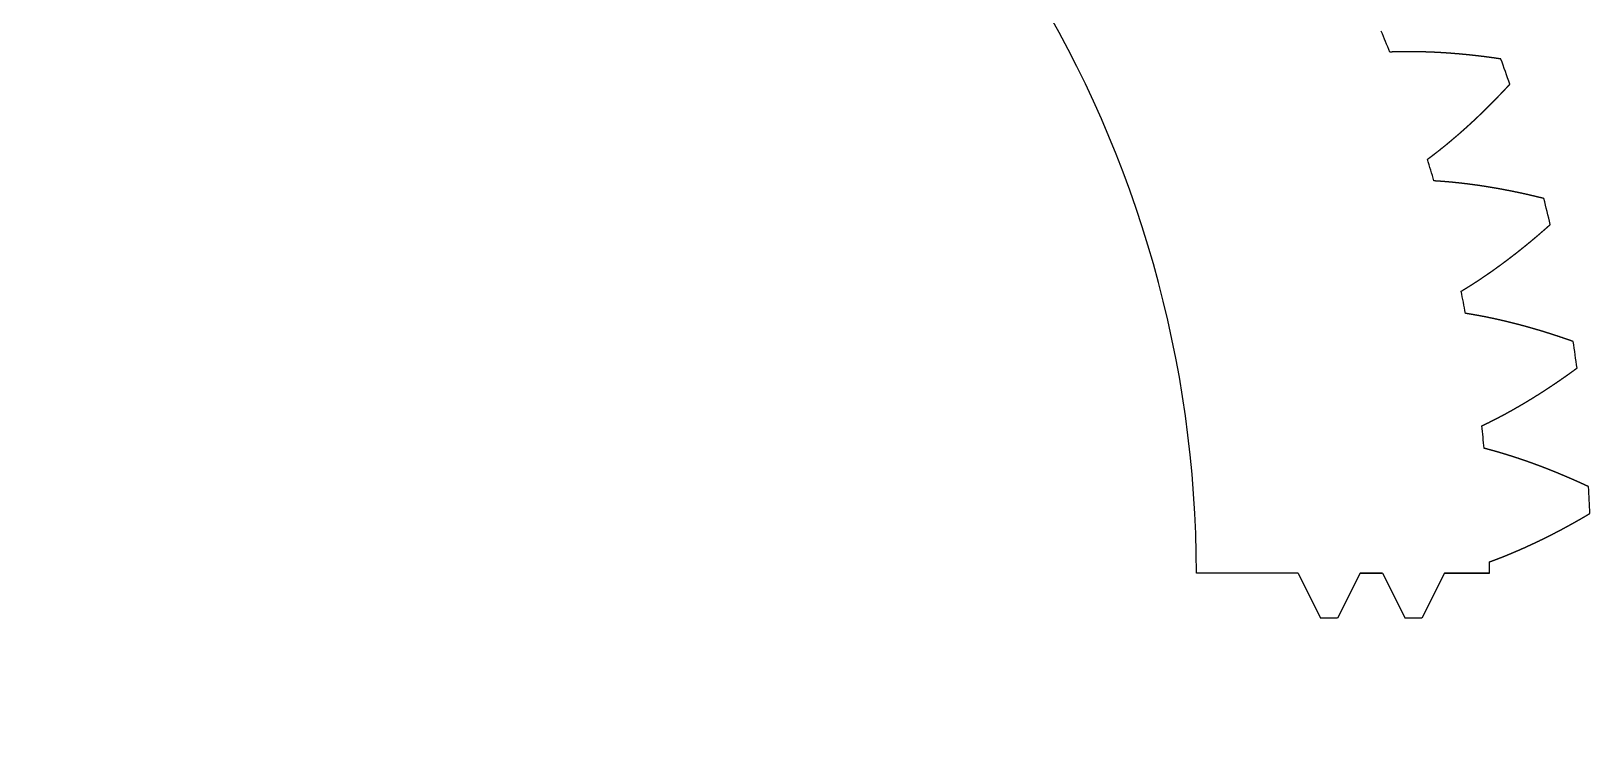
# Model space of a CAD drawing. Header units: millimetres. Extents: x 152 to 351, y -137 to 85.
# Drawn here: x 220.4 to 289.6, y -135 to -103.6 of the extents above; entities that cross this region are included whole.
import ezdxf

# ---------------------------------------------------------------- set-up
doc = ezdxf.new("R2010")
doc.units = ezdxf.units.MM
doc.header["$MEASUREMENT"] = 0

msp = doc.modelspace()

# ---------------------------------------------------------------- linework, layer by layer
at = {"linetype": 'Continuous'}
for p, q in [((285.104, -127.589), (285.104, -127.151)), ((275.604, -127.652), (272.094, -127.652)), ((276.604, -127.652), (275.604, -127.652)), ((276.604, -127.652), (277.604, -129.652)), ((279.354, -127.652), (278.354, -129.652)), ((279.354, -127.652), (280.354, -127.652)), ((280.354, -127.652), (279.354, -127.652)), ((280.354, -127.652), (281.354, -129.652)), ((283.104, -127.652), (282.104, -129.652)), ((285.104, -127.652), (283.104, -127.652)), ((283.104, -127.652), (285.104, -127.652)), ((278.354, -129.652), (277.604, -129.652)), ((282.104, -129.652), (281.354, -129.652))]:
    msp.add_line(p, q, dxfattribs=at)
for centre, radius, start, end in [((221.844, -127.652), 50.25, 0, 188.40954), ((221.844, -127.652), 50.25, 0, 188.40954), ((222.604, -127.652), 62.5, 21.69544, 22.61225), ((222.604, -127.652), 62.5, 21.69544, 22.61225), ((222.604, -127.652), 67, 18.87617, 19.89306), ((222.604, -127.652), 67, 18.87617, 19.89306), ((222.604, -127.652), 62.5, 16.15698, 17.07379), ((222.604, -127.652), 62.5, 16.15698, 17.07379), ((222.604, -127.652), 67, 13.33771, 14.3546), ((222.604, -127.652), 67, 13.33771, 14.3546), ((222.604, -127.652), 62.5, 10.61852, 11.53533), ((222.604, -127.652), 62.5, 10.61852, 11.53533), ((222.604, -127.652), 67, 7.79925, 8.81614), ((222.604, -127.652), 67, 7.79925, 8.81614), ((222.604, -127.652), 62.5, 5.08005, 5.99687), ((222.604, -127.652), 62.5, 5.08005, 5.99687), ((222.604, -127.652), 67, 2.26079, 3.27768), ((222.604, -127.652), 67, 2.26079, 3.27768), ((222.604, -127.652), 62.5, 0, 0.45841), ((222.604, -127.652), 62.5, 0, 0.45841)]:
    msp.add_arc(centre, radius, start, end)
for points in [[(285.606, -104.854), (285.584, -104.851), (285.539, -104.844), (285.473, -104.834), (285.384, -104.821), (285.273, -104.806), (285.162, -104.79), (285.051, -104.775), (284.94, -104.761), (284.829, -104.747), (284.719, -104.733), (284.608, -104.72), (284.497, -104.707), (284.387, -104.695), (284.276, -104.683), (284.166, -104.672), (284.055, -104.661), (283.945, -104.65), (283.835, -104.64), (283.725, -104.63), (283.615, -104.621), (283.505, -104.612), (283.395, -104.603), (283.285, -104.595), (283.175, -104.588), (283.065, -104.581), (282.956, -104.574), (282.846, -104.568), (282.737, -104.562), (282.627, -104.557), (282.518, -104.552), (282.409, -104.548), (282.3, -104.544), (282.191, -104.541), (282.082, -104.538), (281.973, -104.536), (281.865, -104.534), (281.756, -104.533), (281.648, -104.532), (281.539, -104.531), (281.431, -104.532), (281.323, -104.532), (281.215, -104.533), (281.107, -104.535), (280.999, -104.537), (280.892, -104.54), (280.806, -104.543), (280.741, -104.545), (280.698, -104.546), (280.677, -104.547)], [(285.606, -104.854), (285.584, -104.851), (285.539, -104.844), (285.473, -104.834), (285.384, -104.821), (285.273, -104.806), (285.162, -104.79), (285.051, -104.775), (284.94, -104.761), (284.829, -104.747), (284.719, -104.733), (284.608, -104.72), (284.497, -104.707), (284.387, -104.695), (284.276, -104.683), (284.166, -104.672), (284.055, -104.661), (283.945, -104.65), (283.835, -104.64), (283.725, -104.63), (283.615, -104.621), (283.505, -104.612), (283.395, -104.603), (283.285, -104.595), (283.175, -104.588), (283.065, -104.581), (282.956, -104.574), (282.846, -104.568), (282.737, -104.562), (282.627, -104.557), (282.518, -104.552), (282.409, -104.548), (282.3, -104.544), (282.191, -104.541), (282.082, -104.538), (281.973, -104.536), (281.865, -104.534), (281.756, -104.533), (281.648, -104.532), (281.539, -104.531), (281.431, -104.532), (281.323, -104.532), (281.215, -104.533), (281.107, -104.535), (280.999, -104.537), (280.892, -104.54), (280.806, -104.543), (280.741, -104.545), (280.698, -104.546), (280.677, -104.547)], [(282.35, -109.302), (282.367, -109.289), (282.401, -109.263), (282.453, -109.224), (282.522, -109.173), (282.607, -109.107), (282.693, -109.042), (282.778, -108.975), (282.863, -108.909), (282.947, -108.841), (283.032, -108.774), (283.116, -108.706), (283.2, -108.637), (283.284, -108.568), (283.368, -108.498), (283.451, -108.428), (283.534, -108.358), (283.617, -108.287), (283.7, -108.216), (283.782, -108.144), (283.864, -108.072), (283.946, -108), (284.028, -107.927), (284.11, -107.853), (284.191, -107.779), (284.272, -107.705), (284.353, -107.631), (284.434, -107.556), (284.514, -107.48), (284.594, -107.404), (284.674, -107.328), (284.754, -107.252), (284.834, -107.175), (284.913, -107.097), (284.992, -107.02), (285.071, -106.942), (285.15, -106.863), (285.228, -106.784), (285.306, -106.705), (285.384, -106.625), (285.462, -106.545), (285.54, -106.465), (285.617, -106.384), (285.694, -106.303), (285.771, -106.222), (285.848, -106.14), (285.909, -106.075), (285.955, -106.025), (285.986, -105.992), (286.001, -105.976)], [(282.35, -109.302), (282.367, -109.289), (282.401, -109.263), (282.453, -109.224), (282.522, -109.173), (282.607, -109.107), (282.693, -109.042), (282.778, -108.975), (282.863, -108.909), (282.947, -108.841), (283.032, -108.774), (283.116, -108.706), (283.2, -108.637), (283.284, -108.568), (283.368, -108.498), (283.451, -108.428), (283.534, -108.358), (283.617, -108.287), (283.7, -108.216), (283.782, -108.144), (283.864, -108.072), (283.946, -108), (284.028, -107.927), (284.11, -107.853), (284.191, -107.779), (284.272, -107.705), (284.353, -107.631), (284.434, -107.556), (284.514, -107.48), (284.594, -107.404), (284.674, -107.328), (284.754, -107.252), (284.834, -107.175), (284.913, -107.097), (284.992, -107.02), (285.071, -106.942), (285.15, -106.863), (285.228, -106.784), (285.306, -106.705), (285.384, -106.625), (285.462, -106.545), (285.54, -106.465), (285.617, -106.384), (285.694, -106.303), (285.771, -106.222), (285.848, -106.14), (285.909, -106.075), (285.955, -106.025), (285.986, -105.992), (286.001, -105.976)], [(287.512, -111.041), (287.491, -111.035), (287.447, -111.025), (287.382, -111.008), (287.294, -110.987), (287.185, -110.961), (287.076, -110.935), (286.967, -110.909), (286.858, -110.884), (286.75, -110.859), (286.641, -110.835), (286.532, -110.811), (286.423, -110.788), (286.314, -110.765), (286.205, -110.743), (286.096, -110.72), (285.988, -110.699), (285.879, -110.678), (285.77, -110.657), (285.661, -110.636), (285.553, -110.617), (285.444, -110.597), (285.335, -110.578), (285.227, -110.56), (285.118, -110.542), (285.01, -110.524), (284.901, -110.507), (284.793, -110.49), (284.685, -110.474), (284.576, -110.458), (284.468, -110.443), (284.36, -110.428), (284.251, -110.414), (284.143, -110.4), (284.035, -110.387), (283.927, -110.374), (283.819, -110.361), (283.711, -110.35), (283.603, -110.338), (283.496, -110.327), (283.388, -110.317), (283.28, -110.307), (283.172, -110.298), (283.065, -110.289), (282.957, -110.281), (282.85, -110.273), (282.764, -110.268), (282.7, -110.264), (282.657, -110.261), (282.635, -110.26)], [(287.512, -111.041), (287.491, -111.035), (287.447, -111.025), (287.382, -111.008), (287.294, -110.987), (287.185, -110.961), (287.076, -110.935), (286.967, -110.909), (286.858, -110.884), (286.75, -110.859), (286.641, -110.835), (286.532, -110.811), (286.423, -110.788), (286.314, -110.765), (286.205, -110.743), (286.096, -110.72), (285.988, -110.699), (285.879, -110.678), (285.77, -110.657), (285.661, -110.636), (285.553, -110.617), (285.444, -110.597), (285.335, -110.578), (285.227, -110.56), (285.118, -110.542), (285.01, -110.524), (284.901, -110.507), (284.793, -110.49), (284.685, -110.474), (284.576, -110.458), (284.468, -110.443), (284.36, -110.428), (284.251, -110.414), (284.143, -110.4), (284.035, -110.387), (283.927, -110.374), (283.819, -110.361), (283.711, -110.35), (283.603, -110.338), (283.496, -110.327), (283.388, -110.317), (283.28, -110.307), (283.172, -110.298), (283.065, -110.289), (282.957, -110.281), (282.85, -110.273), (282.764, -110.268), (282.7, -110.264), (282.657, -110.261), (282.635, -110.26)], [(283.842, -115.153), (283.86, -115.142), (283.897, -115.12), (283.952, -115.087), (284.025, -115.042), (284.117, -114.985), (284.208, -114.928), (284.299, -114.87), (284.39, -114.812), (284.481, -114.753), (284.572, -114.694), (284.662, -114.634), (284.752, -114.574), (284.843, -114.513), (284.932, -114.452), (285.022, -114.391), (285.112, -114.329), (285.201, -114.266), (285.29, -114.203), (285.379, -114.14), (285.468, -114.076), (285.557, -114.012), (285.645, -113.947), (285.733, -113.882), (285.821, -113.816), (285.909, -113.75), (285.997, -113.684), (286.084, -113.617), (286.172, -113.55), (286.259, -113.482), (286.346, -113.414), (286.433, -113.345), (286.519, -113.276), (286.606, -113.207), (286.692, -113.137), (286.778, -113.067), (286.864, -112.997), (286.95, -112.926), (287.035, -112.854), (287.121, -112.783), (287.206, -112.711), (287.291, -112.638), (287.376, -112.565), (287.46, -112.492), (287.545, -112.419), (287.629, -112.345), (287.696, -112.285), (287.747, -112.24), (287.78, -112.21), (287.797, -112.195)], [(283.842, -115.153), (283.86, -115.142), (283.897, -115.12), (283.952, -115.087), (284.025, -115.042), (284.117, -114.985), (284.208, -114.928), (284.299, -114.87), (284.39, -114.812), (284.481, -114.753), (284.572, -114.694), (284.662, -114.634), (284.752, -114.574), (284.843, -114.513), (284.932, -114.452), (285.022, -114.391), (285.112, -114.329), (285.201, -114.266), (285.29, -114.203), (285.379, -114.14), (285.468, -114.076), (285.557, -114.012), (285.645, -113.947), (285.733, -113.882), (285.821, -113.816), (285.909, -113.75), (285.997, -113.684), (286.084, -113.617), (286.172, -113.55), (286.259, -113.482), (286.346, -113.414), (286.433, -113.345), (286.519, -113.276), (286.606, -113.207), (286.692, -113.137), (286.778, -113.067), (286.864, -112.997), (286.95, -112.926), (287.035, -112.854), (287.121, -112.783), (287.206, -112.711), (287.291, -112.638), (287.376, -112.565), (287.46, -112.492), (287.545, -112.419), (287.629, -112.345), (287.696, -112.285), (287.747, -112.24), (287.78, -112.21), (287.797, -112.195)], [(288.812, -117.383), (288.791, -117.375), (288.749, -117.36), (288.685, -117.338), (288.601, -117.308), (288.495, -117.272), (288.389, -117.235), (288.283, -117.199), (288.177, -117.164), (288.071, -117.129), (287.965, -117.094), (287.859, -117.06), (287.753, -117.026), (287.646, -116.993), (287.54, -116.96), (287.434, -116.927), (287.328, -116.895), (287.222, -116.864), (287.115, -116.833), (287.009, -116.802), (286.903, -116.772), (286.797, -116.742), (286.69, -116.712), (286.584, -116.683), (286.478, -116.655), (286.372, -116.627), (286.265, -116.599), (286.159, -116.572), (286.053, -116.546), (285.946, -116.52), (285.84, -116.494), (285.734, -116.469), (285.627, -116.444), (285.521, -116.42), (285.415, -116.396), (285.308, -116.373), (285.202, -116.35), (285.096, -116.328), (284.99, -116.306), (284.883, -116.285), (284.777, -116.264), (284.671, -116.244), (284.565, -116.225), (284.458, -116.206), (284.352, -116.187), (284.246, -116.169), (284.161, -116.155), (284.097, -116.145), (284.055, -116.138), (284.034, -116.135)], [(288.812, -117.383), (288.791, -117.375), (288.749, -117.36), (288.685, -117.338), (288.601, -117.308), (288.495, -117.272), (288.389, -117.235), (288.283, -117.199), (288.177, -117.164), (288.071, -117.129), (287.965, -117.094), (287.859, -117.06), (287.753, -117.026), (287.646, -116.993), (287.54, -116.96), (287.434, -116.927), (287.328, -116.895), (287.222, -116.864), (287.115, -116.833), (287.009, -116.802), (286.903, -116.772), (286.797, -116.742), (286.69, -116.712), (286.584, -116.683), (286.478, -116.655), (286.372, -116.627), (286.265, -116.599), (286.159, -116.572), (286.053, -116.546), (285.946, -116.52), (285.84, -116.494), (285.734, -116.469), (285.627, -116.444), (285.521, -116.42), (285.415, -116.396), (285.308, -116.373), (285.202, -116.35), (285.096, -116.328), (284.99, -116.306), (284.883, -116.285), (284.777, -116.264), (284.671, -116.244), (284.565, -116.225), (284.458, -116.206), (284.352, -116.187), (284.246, -116.169), (284.161, -116.155), (284.097, -116.145), (284.055, -116.138), (284.034, -116.135)], [(284.762, -121.122), (284.781, -121.113), (284.82, -121.094), (284.878, -121.066), (284.956, -121.029), (285.052, -120.981), (285.149, -120.933), (285.245, -120.884), (285.341, -120.835), (285.437, -120.785), (285.533, -120.735), (285.629, -120.685), (285.725, -120.633), (285.82, -120.582), (285.915, -120.53), (286.011, -120.477), (286.106, -120.424), (286.201, -120.37), (286.295, -120.316), (286.39, -120.262), (286.485, -120.207), (286.579, -120.151), (286.673, -120.095), (286.768, -120.039), (286.862, -119.982), (286.955, -119.925), (287.049, -119.867), (287.143, -119.809), (287.236, -119.751), (287.329, -119.692), (287.423, -119.632), (287.516, -119.572), (287.608, -119.512), (287.701, -119.452), (287.794, -119.39), (287.886, -119.329), (287.978, -119.267), (288.071, -119.205), (288.163, -119.142), (288.255, -119.079), (288.346, -119.015), (288.438, -118.951), (288.529, -118.887), (288.621, -118.822), (288.712, -118.757), (288.803, -118.692), (288.875, -118.639), (288.93, -118.599), (288.966, -118.573), (288.984, -118.56)], [(284.762, -121.122), (284.781, -121.113), (284.82, -121.094), (284.878, -121.066), (284.956, -121.029), (285.052, -120.981), (285.149, -120.933), (285.245, -120.884), (285.341, -120.835), (285.437, -120.785), (285.533, -120.735), (285.629, -120.685), (285.725, -120.633), (285.82, -120.582), (285.915, -120.53), (286.011, -120.477), (286.106, -120.424), (286.201, -120.37), (286.295, -120.316), (286.39, -120.262), (286.485, -120.207), (286.579, -120.151), (286.673, -120.095), (286.768, -120.039), (286.862, -119.982), (286.955, -119.925), (287.049, -119.867), (287.143, -119.809), (287.236, -119.751), (287.329, -119.692), (287.423, -119.632), (287.516, -119.572), (287.608, -119.512), (287.701, -119.452), (287.794, -119.39), (287.886, -119.329), (287.978, -119.267), (288.071, -119.205), (288.163, -119.142), (288.255, -119.079), (288.346, -119.015), (288.438, -118.951), (288.529, -118.887), (288.621, -118.822), (288.712, -118.757), (288.803, -118.692), (288.875, -118.639), (288.93, -118.599), (288.966, -118.573), (288.984, -118.56)], [(289.494, -123.821), (289.474, -123.811), (289.433, -123.792), (289.372, -123.764), (289.291, -123.726), (289.189, -123.679), (289.087, -123.633), (288.985, -123.587), (288.883, -123.541), (288.781, -123.496), (288.679, -123.452), (288.576, -123.407), (288.474, -123.363), (288.371, -123.32), (288.269, -123.277), (288.166, -123.234), (288.064, -123.192), (287.961, -123.151), (287.859, -123.109), (287.756, -123.068), (287.653, -123.028), (287.55, -122.988), (287.447, -122.949), (287.344, -122.91), (287.241, -122.871), (287.138, -122.833), (287.035, -122.795), (286.932, -122.758), (286.828, -122.721), (286.725, -122.685), (286.622, -122.649), (286.518, -122.614), (286.415, -122.579), (286.311, -122.545), (286.208, -122.511), (286.104, -122.477), (286.001, -122.445), (285.897, -122.412), (285.793, -122.38), (285.69, -122.349), (285.586, -122.318), (285.482, -122.288), (285.378, -122.258), (285.274, -122.229), (285.17, -122.2), (285.067, -122.172), (284.983, -122.15), (284.921, -122.134), (284.879, -122.123), (284.859, -122.118)], [(289.494, -123.821), (289.474, -123.811), (289.433, -123.792), (289.372, -123.764), (289.291, -123.726), (289.189, -123.679), (289.087, -123.633), (288.985, -123.587), (288.883, -123.541), (288.781, -123.496), (288.679, -123.452), (288.576, -123.407), (288.474, -123.363), (288.371, -123.32), (288.269, -123.277), (288.166, -123.234), (288.064, -123.192), (287.961, -123.151), (287.859, -123.109), (287.756, -123.068), (287.653, -123.028), (287.55, -122.988), (287.447, -122.949), (287.344, -122.91), (287.241, -122.871), (287.138, -122.833), (287.035, -122.795), (286.932, -122.758), (286.828, -122.721), (286.725, -122.685), (286.622, -122.649), (286.518, -122.614), (286.415, -122.579), (286.311, -122.545), (286.208, -122.511), (286.104, -122.477), (286.001, -122.445), (285.897, -122.412), (285.793, -122.38), (285.69, -122.349), (285.586, -122.318), (285.482, -122.288), (285.378, -122.258), (285.274, -122.229), (285.17, -122.2), (285.067, -122.172), (284.983, -122.15), (284.921, -122.134), (284.879, -122.123), (284.859, -122.118)], [(285.102, -127.152), (285.122, -127.144), (285.163, -127.13), (285.223, -127.107), (285.304, -127.077), (285.405, -127.039), (285.505, -127.001), (285.606, -126.962), (285.706, -126.922), (285.807, -126.882), (285.907, -126.841), (286.007, -126.8), (286.107, -126.758), (286.207, -126.716), (286.307, -126.673), (286.407, -126.63), (286.507, -126.586), (286.607, -126.542), (286.706, -126.498), (286.806, -126.452), (286.905, -126.407), (287.004, -126.361), (287.104, -126.314), (287.203, -126.267), (287.302, -126.22), (287.401, -126.172), (287.5, -126.123), (287.598, -126.075), (287.697, -126.025), (287.795, -125.976), (287.894, -125.926), (287.992, -125.875), (288.091, -125.824), (288.189, -125.773), (288.287, -125.721), (288.385, -125.668), (288.483, -125.616), (288.58, -125.563), (288.678, -125.509), (288.775, -125.455), (288.873, -125.401), (288.97, -125.346), (289.067, -125.291), (289.165, -125.235), (289.262, -125.179), (289.358, -125.123), (289.436, -125.077), (289.494, -125.043), (289.533, -125.02), (289.552, -125.009)], [(285.102, -127.152), (285.122, -127.144), (285.163, -127.13), (285.223, -127.107), (285.304, -127.077), (285.405, -127.039), (285.505, -127.001), (285.606, -126.962), (285.706, -126.922), (285.807, -126.882), (285.907, -126.841), (286.007, -126.8), (286.107, -126.758), (286.207, -126.716), (286.307, -126.673), (286.407, -126.63), (286.507, -126.586), (286.607, -126.542), (286.706, -126.498), (286.806, -126.452), (286.905, -126.407), (287.004, -126.361), (287.104, -126.314), (287.203, -126.267), (287.302, -126.22), (287.401, -126.172), (287.5, -126.123), (287.598, -126.075), (287.697, -126.025), (287.795, -125.976), (287.894, -125.926), (287.992, -125.875), (288.091, -125.824), (288.189, -125.773), (288.287, -125.721), (288.385, -125.668), (288.483, -125.616), (288.58, -125.563), (288.678, -125.509), (288.775, -125.455), (288.873, -125.401), (288.97, -125.346), (289.067, -125.291), (289.165, -125.235), (289.262, -125.179), (289.358, -125.123), (289.436, -125.077), (289.494, -125.043), (289.533, -125.02), (289.552, -125.009)]]:
    msp.add_open_spline(points, degree=5)

doc.saveas('drawing.dxf')
